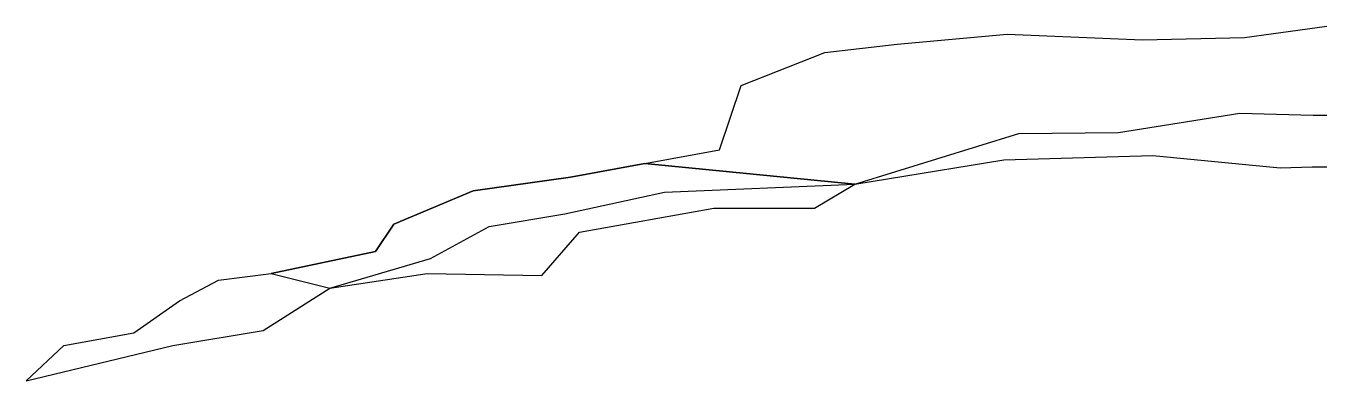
# Model space of a CAD drawing. Header units: metres. Extents: x 5 to 2713, y 30 to 769.
import ezdxf

# ---------------------------------------------------------------- set-up
doc = ezdxf.new("R2010")
doc.units = ezdxf.units.M
for name, color, linetype in [('1', 30, 'Continuous'), ('2', 3, 'Continuous'), ('f', 5, 'Continuous')]:
    doc.layers.add(name, color=color, linetype=linetype)

msp = doc.modelspace()

# ---------------------------------------------------------------- linework, layer by layer
msp.add_lwpolyline([(5, 30), (83.7, 103.9), (229.2, 130.1), (324.7, 196.9), (405.8, 239.8), (515.5, 254.1), (732.6, 299.4), (770.8, 356.7), (935.4, 425.8), (1138.1, 454.4), (1293.2, 483), (1448.2, 511.6), (1493.6, 645.2), (1667.7, 714.3), (1818, 731), (2047, 752.5), (2328.5, 740.5), (2540.8, 745.3), (2712.6, 769.1)])
at = {"layer": '1'}
msp.add_lwpolyline([(1293.2, 483), (1729.7, 440.1), (2039.8, 490.2), (2350, 499.7), (2614.8, 473.5), (2681.5, 475.9), (2712.6, 475.9)], dxfattribs=at)
at = {"layer": '2'}
msp.add_lwpolyline([(515.5, 254.1), (637.2, 223.1), (839.9, 254.1), (1078.5, 249.4), (1157.2, 340), (1436.3, 390), (1646.2, 390), (1729.7, 440.1), (1293.2, 483), (1138.1, 454.4), (935.4, 425.8), (770.8, 356.7), (732.6, 299.4), (515.5, 254.1)], close=True, dxfattribs=at)
at = {"layer": 'f'}
msp.add_lwpolyline([(5, 30), (310.3, 103.9), (498.8, 134.9), (637.2, 223.1), (847.1, 285.1), (968.7, 351.9), (1126.2, 378.1), (1333.7, 423.4), (1729.7, 440.1), (2070.9, 545), (2278.4, 547.4), (2531.3, 587.9), (2683.9, 583.2), (2712.6, 583.2)], dxfattribs=at)

doc.saveas('drawing.dxf')
